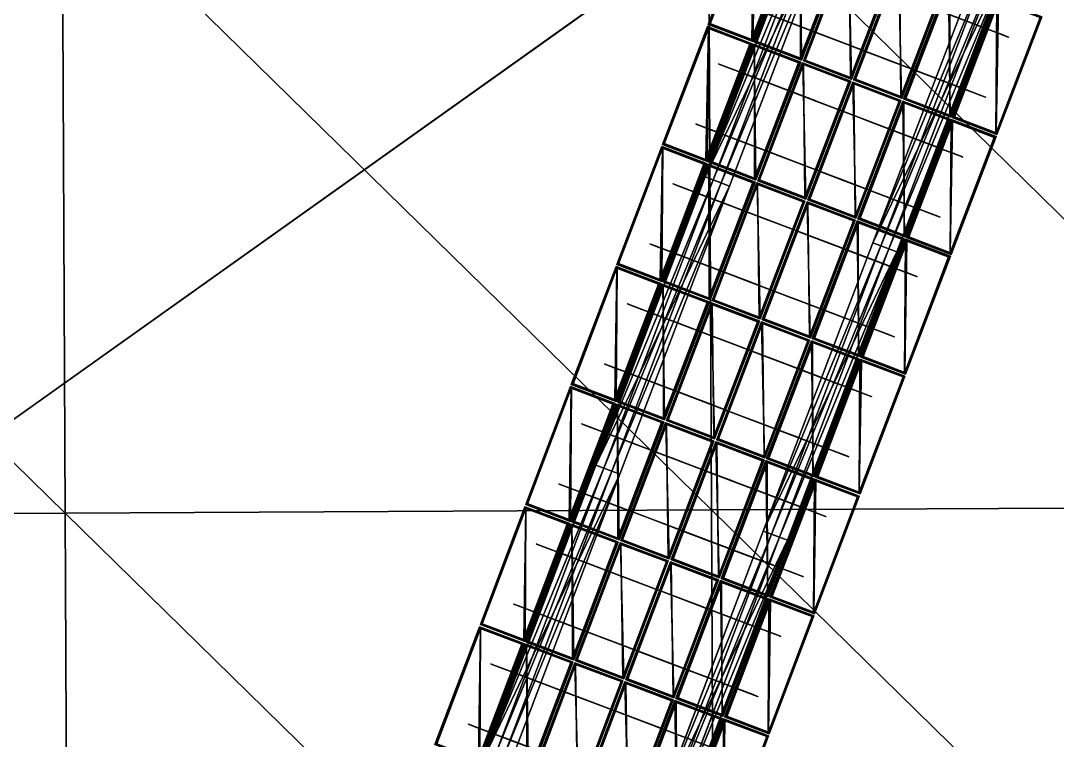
# Model space of a CAD drawing. Extents: x -372 to 678, y -263 to 741.
# Drawn here: x 361.3 to 381.44, y 510.88 to 524.87 of the extents above; entities that cross this region are included whole.
import ezdxf

# ---------------------------------------------------------------- set-up
doc = ezdxf.new("R2010")
doc.units = 0
doc.header["$LTSCALE"] = 0.0254
doc.layers.get('0').update_dxf_attribs({"linetype": 'CONTINUOUS'})
doc.layers.add('LOCATION_SNAPSHOT', color=144, linetype='CONTINUOUS')
doc.layers.add('LOCATION_TERRAIN', color=36, linetype='CONTINUOUS')

# ---------------------------------------------------------------- blocks, each defined once
blk = doc.blocks.new('LOCATION_SNAPSHOT_1')
at = {"color": 8}
mesh = blk.add_polyface(dxfattribs=at)
corners = [(-63.49, 214.773), (675.116, 740.668), (-66.007, 737.092), (677.638, 218.347)]
mesh.append_faces([[corners[k] for k in face] for face in [(0, 1, 2), (1, 0, 3)]], dxfattribs={"vtx0": -1, "color": 8})
blk = doc.blocks.new('LOCATION_TERRAIN_1')
at = {"color": 8}
mesh = blk.add_polyface(dxfattribs=at)
corners = [(374.722, 515.361, 9.066), (374.662, 527.797, 9.1), (362.1, 527.736, 8.44)]
mesh.append_faces([[corners[k] for k in face] for face in [(0, 1, 2)]], dxfattribs={"color": 8})
mesh = blk.add_polyface(dxfattribs=at)
corners = [(387.283, 515.421, 9.726), (387.223, 527.858, 9.76), (374.662, 527.797, 9.1)]
mesh.append_faces([[corners[k] for k in face] for face in [(0, 1, 2)]], dxfattribs={"color": 8})
mesh = blk.add_polyface(dxfattribs=at)
corners = [(387.283, 515.421, 9.726), (374.662, 527.797, 9.1), (374.722, 515.361, 9.066)]
mesh.append_faces([[corners[k] for k in face] for face in [(0, 1, 2)]], dxfattribs={"color": 8})
mesh = blk.add_polyface(dxfattribs=at)
corners = [(362.16, 515.3, 8.406), (362.1, 527.736, 8.44), (349.539, 527.676, 7.638)]
mesh.append_faces([[corners[k] for k in face] for face in [(0, 1, 2)]], dxfattribs={"color": 8})
mesh = blk.add_polyface(dxfattribs=at)
corners = [(362.16, 515.3, 8.406), (349.539, 527.676, 7.638), (349.599, 515.24, 7.604)]
mesh.append_faces([[corners[k] for k in face] for face in [(0, 1, 2)]], dxfattribs={"color": 8})
mesh = blk.add_polyface(dxfattribs=at)
corners = [(374.722, 515.361, 9.066), (362.1, 527.736, 8.44), (362.16, 515.3, 8.406)]
mesh.append_faces([[corners[k] for k in face] for face in [(0, 1, 2)]], dxfattribs={"color": 8})
mesh = blk.add_polyface(dxfattribs=at)
corners = [(362.22, 502.864, 8.406), (362.16, 515.3, 8.406), (349.599, 515.24, 7.604)]
mesh.append_faces([[corners[k] for k in face] for face in [(0, 1, 2)]], dxfattribs={"color": 8})
mesh = blk.add_polyface(dxfattribs=at)
corners = [(374.782, 502.925, 9.066), (374.722, 515.361, 9.066), (362.16, 515.3, 8.406)]
mesh.append_faces([[corners[k] for k in face] for face in [(0, 1, 2)]], dxfattribs={"color": 8})
mesh = blk.add_polyface(dxfattribs=at)
corners = [(374.782, 502.925, 9.066), (362.16, 515.3, 8.406), (362.22, 502.864, 8.406)]
mesh.append_faces([[corners[k] for k in face] for face in [(0, 1, 2)]], dxfattribs={"color": 8})
mesh = blk.add_polyface(dxfattribs=at)
corners = [(387.343, 502.985, 9.726), (387.283, 515.421, 9.726), (374.722, 515.361, 9.066)]
mesh.append_faces([[corners[k] for k in face] for face in [(0, 1, 2)]], dxfattribs={"color": 8})
mesh = blk.add_polyface(dxfattribs=at)
corners = [(387.343, 502.985, 9.726), (374.722, 515.361, 9.066), (374.782, 502.925, 9.066)]
mesh.append_faces([[corners[k] for k in face] for face in [(0, 1, 2)]], dxfattribs={"color": 8})
mesh = blk.add_polyface(dxfattribs=at)
corners = [(362.22, 502.864, 8.406), (349.599, 515.24, 7.604), (349.659, 502.803, 7.604)]
mesh.append_faces([[corners[k] for k in face] for face in [(0, 1, 2)]], dxfattribs={"color": 8})
blk = doc.blocks.new('GROUP_55')
at = {"color": 0}
for p, q in [((405.29, 0.769, 2.033), (399.413, 0.809, 2.023)), ((405.29, 0.769, 2.533), (399.413, 0.809, 2.523)), ((405.29, 0.769, 2.533), (399.413, 0.809, 2.523)), ((405.29, 0.769, 2.033), (399.413, 0.809, 2.023)), ((405.289, 0.602, 2.033), (399.412, 0.643, 2.023)), ((405.289, 0.602, 2.033), (399.412, 0.643, 2.023)), ((405.289, 0.602, 2.283), (399.412, 0.643, 2.273)), ((405.289, 0.602, 2.283), (399.412, 0.643, 2.273)), ((405.286, 0.269, 2.533), (405.29, 0.769, 2.533)), ((405.286, 0.269, 2.533), (405.29, 0.769, 2.533)), ((405.29, 0.769, 2.033), (405.289, 0.602, 2.033)), ((405.29, 0.769, 2.033), (405.289, 0.602, 2.033)), ((405.29, 0.769, 2.533), (405.29, 0.769, 2.033)), ((411.285, 0.718, 2.041), (405.29, 0.769, 2.033)), ((411.285, 0.718, 2.541), (405.29, 0.769, 2.533)), ((411.285, 0.718, 2.541), (405.29, 0.769, 2.533)), ((411.285, 0.718, 2.041), (405.29, 0.769, 2.033)), ((405.29, 0.769, 2.533), (405.29, 0.769, 2.033)), ((411.281, 0.218, 2.541), (411.285, 0.718, 2.541)), ((411.281, 0.218, 2.541), (411.285, 0.718, 2.541)), ((411.285, 0.718, 2.041), (411.284, 0.552, 2.041)), ((411.285, 0.718, 2.041), (411.284, 0.552, 2.041)), ((411.285, 0.718, 2.541), (411.285, 0.718, 2.041)), ((417.402, 0.658, 2.047), (411.285, 0.718, 2.041)), ((417.402, 0.658, 2.547), (411.285, 0.718, 2.541)), ((417.402, 0.658, 2.547), (411.285, 0.718, 2.541)), ((417.402, 0.658, 2.047), (411.285, 0.718, 2.041)), ((411.285, 0.718, 2.541), (411.285, 0.718, 2.041)), ((405.287, 0.436, 2.283), (399.411, 0.476, 2.273)), ((405.287, 0.436, 2.283), (399.411, 0.476, 2.273)), ((405.287, 0.436, 2.033), (399.411, 0.476, 2.023)), ((405.287, 0.436, 2.033), (399.411, 0.476, 2.023)), ((405.287, 0.436, 2.033), (405.286, 0.269, 2.033)), ((405.287, 0.436, 2.033), (405.286, 0.269, 2.033)), ((405.289, 0.602, 2.283), (405.287, 0.436, 2.283)), ((405.289, 0.602, 2.283), (405.287, 0.436, 2.283)), ((405.287, 0.436, 2.283), (405.287, 0.436, 2.033)), ((411.282, 0.385, 2.291), (405.287, 0.436, 2.283)), ((411.282, 0.385, 2.291), (405.287, 0.436, 2.283)), ((411.282, 0.385, 2.041), (405.287, 0.436, 2.033)), ((405.287, 0.436, 2.283), (405.287, 0.436, 2.033)), ((411.282, 0.385, 2.041), (405.287, 0.436, 2.033)), ((405.289, 0.602, 2.033), (405.289, 0.602, 2.283)), ((411.284, 0.552, 2.041), (405.289, 0.602, 2.033)), ((411.284, 0.552, 2.041), (405.289, 0.602, 2.033)), ((411.284, 0.552, 2.291), (405.289, 0.602, 2.283)), ((405.289, 0.602, 2.033), (405.289, 0.602, 2.283)), ((411.284, 0.552, 2.291), (405.289, 0.602, 2.283)), ((411.284, 0.552, 2.291), (411.282, 0.385, 2.291)), ((411.284, 0.552, 2.291), (411.282, 0.385, 2.291)), ((411.284, 0.552, 2.041), (411.284, 0.552, 2.291)), ((417.401, 0.491, 2.047), (411.284, 0.552, 2.041)), ((417.401, 0.491, 2.047), (411.284, 0.552, 2.041)), ((417.401, 0.491, 2.297), (411.284, 0.552, 2.291)), ((411.284, 0.552, 2.041), (411.284, 0.552, 2.291)), ((417.401, 0.491, 2.297), (411.284, 0.552, 2.291)), ((405.286, 0.269, 2.033), (399.41, 0.309, 2.023)), ((405.286, 0.269, 2.033), (399.41, 0.309, 2.023)), ((405.286, 0.269, 2.533), (399.41, 0.309, 2.523)), ((405.286, 0.269, 2.533), (399.41, 0.309, 2.523)), ((405.286, 0.269, 2.033), (405.286, 0.269, 2.533)), ((411.281, 0.218, 2.041), (405.286, 0.269, 2.033)), ((411.281, 0.218, 2.041), (405.286, 0.269, 2.033)), ((411.281, 0.218, 2.541), (405.286, 0.269, 2.533)), ((405.286, 0.269, 2.033), (405.286, 0.269, 2.533)), ((411.281, 0.218, 2.541), (405.286, 0.269, 2.533)), ((411.282, 0.385, 2.041), (411.281, 0.218, 2.041)), ((411.282, 0.385, 2.041), (411.281, 0.218, 2.041)), ((411.281, 0.218, 2.041), (411.281, 0.218, 2.541)), ((417.397, 0.158, 2.047), (411.281, 0.218, 2.041)), ((417.397, 0.158, 2.047), (411.281, 0.218, 2.041)), ((417.397, 0.158, 2.547), (411.281, 0.218, 2.541)), ((411.281, 0.218, 2.041), (411.281, 0.218, 2.541)), ((417.397, 0.158, 2.547), (411.281, 0.218, 2.541)), ((411.282, 0.385, 2.291), (411.282, 0.385, 2.041)), ((417.399, 0.324, 2.297), (411.282, 0.385, 2.291)), ((417.399, 0.324, 2.297), (411.282, 0.385, 2.291)), ((417.399, 0.324, 2.047), (411.282, 0.385, 2.041)), ((411.282, 0.385, 2.291), (411.282, 0.385, 2.041)), ((417.399, 0.324, 2.047), (411.282, 0.385, 2.041))]:
    blk.add_line(p, q, dxfattribs=at)
mesh = blk.add_polyface(dxfattribs=at)
corners = [(405.286, 0.269, 2.533), (399.413, 0.809, 2.523), (399.41, 0.309, 2.523), (405.29, 0.769, 2.533)]
mesh.append_faces([[corners[k] for k in face] for face in [(0, 1, 2), (1, 0, 3)]], dxfattribs={"vtx0": -1, "color": 0})
mesh = blk.add_polyface(dxfattribs=at)
corners = [(399.413, 0.809, 2.023), (405.289, 0.602, 2.033), (399.412, 0.643, 2.023), (405.29, 0.769, 2.033)]
mesh.append_faces([[corners[k] for k in face] for face in [(0, 1, 2), (1, 0, 3)]], dxfattribs={"vtx0": -1, "color": 0})
mesh = blk.add_polyface(dxfattribs=at)
corners = [(399.413, 0.809, 2.523), (405.29, 0.769, 2.033), (399.413, 0.809, 2.023), (405.29, 0.769, 2.533)]
mesh.append_faces([[corners[k] for k in face] for face in [(0, 1, 2), (1, 0, 3)]], dxfattribs={"vtx0": -1, "color": 0})
mesh = blk.add_polyface(dxfattribs=at)
corners = [(399.412, 0.643, 2.273), (405.287, 0.436, 2.283), (399.411, 0.476, 2.273), (405.289, 0.602, 2.283)]
mesh.append_faces([[corners[k] for k in face] for face in [(0, 1, 2), (1, 0, 3)]], dxfattribs={"vtx0": -1, "color": 0})
mesh = blk.add_polyface(dxfattribs=at)
corners = [(405.289, 0.602, 2.033), (399.412, 0.643, 2.273), (399.412, 0.643, 2.023), (405.289, 0.602, 2.283)]
mesh.append_faces([[corners[k] for k in face] for face in [(0, 1, 2), (1, 0, 3)]], dxfattribs={"vtx0": -1, "color": 0})
mesh = blk.add_polyface(dxfattribs=at)
corners = [(411.281, 0.218, 2.541), (405.29, 0.769, 2.533), (405.286, 0.269, 2.533), (411.285, 0.718, 2.541)]
mesh.append_faces([[corners[k] for k in face] for face in [(0, 1, 2), (1, 0, 3)]], dxfattribs={"vtx0": -1, "color": 0})
mesh = blk.add_polyface(dxfattribs=at)
corners = [(405.29, 0.769, 2.033), (411.284, 0.552, 2.041), (405.289, 0.602, 2.033), (411.285, 0.718, 2.041)]
mesh.append_faces([[corners[k] for k in face] for face in [(0, 1, 2), (1, 0, 3)]], dxfattribs={"vtx0": -1, "color": 0})
mesh = blk.add_polyface(dxfattribs=at)
corners = [(405.29, 0.769, 2.533), (411.285, 0.718, 2.041), (405.29, 0.769, 2.033), (411.285, 0.718, 2.541)]
mesh.append_faces([[corners[k] for k in face] for face in [(0, 1, 2), (1, 0, 3)]], dxfattribs={"vtx0": -1, "color": 0})
mesh = blk.add_polyface(dxfattribs=at)
corners = [(417.397, 0.158, 2.547), (411.285, 0.718, 2.541), (411.281, 0.218, 2.541), (417.402, 0.658, 2.547)]
mesh.append_faces([[corners[k] for k in face] for face in [(0, 1, 2), (1, 0, 3)]], dxfattribs={"vtx0": -1, "color": 0})
mesh = blk.add_polyface(dxfattribs=at)
corners = [(411.285, 0.718, 2.041), (417.401, 0.491, 2.047), (411.284, 0.552, 2.041), (417.402, 0.658, 2.047)]
mesh.append_faces([[corners[k] for k in face] for face in [(0, 1, 2), (1, 0, 3)]], dxfattribs={"vtx0": -1, "color": 0})
mesh = blk.add_polyface(dxfattribs=at)
corners = [(411.285, 0.718, 2.541), (417.402, 0.658, 2.047), (411.285, 0.718, 2.041), (417.402, 0.658, 2.547)]
mesh.append_faces([[corners[k] for k in face] for face in [(0, 1, 2), (1, 0, 3)]], dxfattribs={"vtx0": -1, "color": 0})
mesh = blk.add_polyface(dxfattribs=at)
corners = [(399.411, 0.476, 2.023), (405.286, 0.269, 2.033), (399.41, 0.309, 2.023), (405.287, 0.436, 2.033)]
mesh.append_faces([[corners[k] for k in face] for face in [(0, 1, 2), (1, 0, 3)]], dxfattribs={"vtx0": -1, "color": 0})
mesh = blk.add_polyface(dxfattribs=at)
corners = [(399.411, 0.476, 2.273), (405.287, 0.436, 2.033), (399.411, 0.476, 2.023), (405.287, 0.436, 2.283)]
mesh.append_faces([[corners[k] for k in face] for face in [(0, 1, 2), (1, 0, 3)]], dxfattribs={"vtx0": -1, "color": 0})
mesh = blk.add_polyface(dxfattribs=at)
corners = [(405.287, 0.436, 2.033), (411.281, 0.218, 2.041), (405.286, 0.269, 2.033), (411.282, 0.385, 2.041)]
mesh.append_faces([[corners[k] for k in face] for face in [(0, 1, 2), (1, 0, 3)]], dxfattribs={"vtx0": -1, "color": 0})
mesh = blk.add_polyface(dxfattribs=at)
corners = [(405.289, 0.602, 2.283), (411.282, 0.385, 2.291), (405.287, 0.436, 2.283), (411.284, 0.552, 2.291)]
mesh.append_faces([[corners[k] for k in face] for face in [(0, 1, 2), (1, 0, 3)]], dxfattribs={"vtx0": -1, "color": 0})
mesh = blk.add_polyface(dxfattribs=at)
corners = [(405.287, 0.436, 2.283), (411.282, 0.385, 2.041), (405.287, 0.436, 2.033), (411.282, 0.385, 2.291)]
mesh.append_faces([[corners[k] for k in face] for face in [(0, 1, 2), (1, 0, 3)]], dxfattribs={"vtx0": -1, "color": 0})
mesh = blk.add_polyface(dxfattribs=at)
corners = [(411.284, 0.552, 2.041), (405.289, 0.602, 2.283), (405.289, 0.602, 2.033), (411.284, 0.552, 2.291)]
mesh.append_faces([[corners[k] for k in face] for face in [(0, 1, 2), (1, 0, 3)]], dxfattribs={"vtx0": -1, "color": 0})
mesh = blk.add_polyface(dxfattribs=at)
corners = [(411.284, 0.552, 2.291), (417.399, 0.324, 2.297), (411.282, 0.385, 2.291), (417.401, 0.491, 2.297)]
mesh.append_faces([[corners[k] for k in face] for face in [(0, 1, 2), (1, 0, 3)]], dxfattribs={"vtx0": -1, "color": 0})
mesh = blk.add_polyface(dxfattribs=at)
corners = [(417.401, 0.491, 2.047), (411.284, 0.552, 2.291), (411.284, 0.552, 2.041), (417.401, 0.491, 2.297)]
mesh.append_faces([[corners[k] for k in face] for face in [(0, 1, 2), (1, 0, 3)]], dxfattribs={"vtx0": -1, "color": 0})
mesh = blk.add_polyface(dxfattribs=at)
corners = [(405.286, 0.269, 2.033), (399.41, 0.309, 2.523), (399.41, 0.309, 2.023), (405.286, 0.269, 2.533)]
mesh.append_faces([[corners[k] for k in face] for face in [(0, 1, 2), (1, 0, 3)]], dxfattribs={"vtx0": -1, "color": 0})
mesh = blk.add_polyface(dxfattribs=at)
corners = [(411.281, 0.218, 2.041), (405.286, 0.269, 2.533), (405.286, 0.269, 2.033), (411.281, 0.218, 2.541)]
mesh.append_faces([[corners[k] for k in face] for face in [(0, 1, 2), (1, 0, 3)]], dxfattribs={"vtx0": -1, "color": 0})
mesh = blk.add_polyface(dxfattribs=at)
corners = [(411.282, 0.385, 2.041), (417.397, 0.158, 2.047), (411.281, 0.218, 2.041), (417.399, 0.324, 2.047)]
mesh.append_faces([[corners[k] for k in face] for face in [(0, 1, 2), (1, 0, 3)]], dxfattribs={"vtx0": -1, "color": 0})
mesh = blk.add_polyface(dxfattribs=at)
corners = [(417.397, 0.158, 2.047), (411.281, 0.218, 2.541), (411.281, 0.218, 2.041), (417.397, 0.158, 2.547)]
mesh.append_faces([[corners[k] for k in face] for face in [(0, 1, 2), (1, 0, 3)]], dxfattribs={"vtx0": -1, "color": 0})
mesh = blk.add_polyface(dxfattribs=at)
corners = [(411.282, 0.385, 2.291), (417.399, 0.324, 2.047), (411.282, 0.385, 2.041), (417.399, 0.324, 2.297)]
mesh.append_faces([[corners[k] for k in face] for face in [(0, 1, 2), (1, 0, 3)]], dxfattribs={"vtx0": -1, "color": 0})
blk = doc.blocks.new('GROUP264_1')
at = {"color": 9}
blk.add_blockref('GROUP_55', (0, 0), dxfattribs=at)
blk = doc.blocks.new('GROUP263_1')
at = {"color": 0}
blk.add_blockref('GROUP264_1', (0, 0), dxfattribs=at)
blk = doc.blocks.new('GROUP_56')
at = {"color": 0}
for p, q in [((405.401, 0.769, 2.033), (399.522, 0.809, 2.023)), ((405.401, 0.769, 2.533), (399.522, 0.809, 2.523)), ((405.401, 0.769, 2.533), (399.522, 0.809, 2.523)), ((405.401, 0.769, 2.033), (399.522, 0.809, 2.023)), ((405.399, 0.602, 2.033), (399.521, 0.643, 2.023)), ((405.399, 0.602, 2.033), (399.521, 0.643, 2.023)), ((405.399, 0.602, 2.283), (399.521, 0.643, 2.273)), ((405.399, 0.602, 2.283), (399.521, 0.643, 2.273)), ((405.397, 0.269, 2.533), (405.401, 0.769, 2.533)), ((405.397, 0.269, 2.533), (405.401, 0.769, 2.533)), ((405.401, 0.769, 2.033), (405.399, 0.602, 2.033)), ((405.401, 0.769, 2.033), (405.399, 0.602, 2.033)), ((405.401, 0.769, 2.533), (405.401, 0.769, 2.033)), ((411.398, 0.718, 2.041), (405.401, 0.769, 2.033)), ((411.398, 0.718, 2.541), (405.401, 0.769, 2.533)), ((411.398, 0.718, 2.541), (405.401, 0.769, 2.533)), ((411.398, 0.718, 2.041), (405.401, 0.769, 2.033)), ((405.401, 0.769, 2.533), (405.401, 0.769, 2.033)), ((411.393, 0.218, 2.541), (411.398, 0.718, 2.541)), ((411.393, 0.218, 2.541), (411.398, 0.718, 2.541)), ((411.398, 0.718, 2.041), (411.396, 0.552, 2.041)), ((411.398, 0.718, 2.041), (411.396, 0.552, 2.041)), ((411.398, 0.718, 2.541), (411.398, 0.718, 2.041)), ((417.516, 0.657, 2.047), (411.398, 0.718, 2.041)), ((417.516, 0.657, 2.547), (411.398, 0.718, 2.541)), ((417.516, 0.657, 2.547), (411.398, 0.718, 2.541)), ((417.516, 0.657, 2.047), (411.398, 0.718, 2.041)), ((411.398, 0.718, 2.541), (411.398, 0.718, 2.041)), ((405.398, 0.435, 2.283), (399.52, 0.476, 2.273)), ((405.398, 0.435, 2.283), (399.52, 0.476, 2.273)), ((405.398, 0.435, 2.033), (399.52, 0.476, 2.023)), ((405.398, 0.435, 2.033), (399.52, 0.476, 2.023)), ((405.398, 0.435, 2.033), (405.397, 0.269, 2.033)), ((405.398, 0.435, 2.033), (405.397, 0.269, 2.033)), ((405.399, 0.602, 2.283), (405.398, 0.435, 2.283)), ((405.399, 0.602, 2.283), (405.398, 0.435, 2.283)), ((405.398, 0.435, 2.283), (405.398, 0.435, 2.033)), ((411.395, 0.385, 2.291), (405.398, 0.435, 2.283)), ((411.395, 0.385, 2.291), (405.398, 0.435, 2.283)), ((411.395, 0.385, 2.041), (405.398, 0.435, 2.033)), ((405.398, 0.435, 2.283), (405.398, 0.435, 2.033)), ((411.395, 0.385, 2.041), (405.398, 0.435, 2.033)), ((405.399, 0.602, 2.033), (405.399, 0.602, 2.283)), ((411.396, 0.552, 2.041), (405.399, 0.602, 2.033)), ((411.396, 0.552, 2.041), (405.399, 0.602, 2.033)), ((411.396, 0.552, 2.291), (405.399, 0.602, 2.283)), ((405.399, 0.602, 2.033), (405.399, 0.602, 2.283)), ((411.396, 0.552, 2.291), (405.399, 0.602, 2.283)), ((411.396, 0.552, 2.291), (411.395, 0.385, 2.291)), ((411.396, 0.552, 2.291), (411.395, 0.385, 2.291)), ((411.396, 0.552, 2.041), (411.396, 0.552, 2.291)), ((417.515, 0.491, 2.047), (411.396, 0.552, 2.041)), ((417.515, 0.491, 2.047), (411.396, 0.552, 2.041)), ((417.515, 0.491, 2.297), (411.396, 0.552, 2.291)), ((411.396, 0.552, 2.041), (411.396, 0.552, 2.291)), ((417.515, 0.491, 2.297), (411.396, 0.552, 2.291)), ((405.397, 0.269, 2.033), (399.519, 0.309, 2.023)), ((405.397, 0.269, 2.033), (399.519, 0.309, 2.023)), ((405.397, 0.269, 2.533), (399.519, 0.309, 2.523)), ((405.397, 0.269, 2.533), (399.519, 0.309, 2.523)), ((405.397, 0.269, 2.033), (405.397, 0.269, 2.533)), ((411.393, 0.218, 2.041), (405.397, 0.269, 2.033)), ((411.393, 0.218, 2.041), (405.397, 0.269, 2.033)), ((411.393, 0.218, 2.541), (405.397, 0.269, 2.533)), ((405.397, 0.269, 2.033), (405.397, 0.269, 2.533)), ((411.393, 0.218, 2.541), (405.397, 0.269, 2.533)), ((411.395, 0.385, 2.041), (411.393, 0.218, 2.041)), ((411.395, 0.385, 2.041), (411.393, 0.218, 2.041)), ((411.393, 0.218, 2.041), (411.393, 0.218, 2.541)), ((417.511, 0.157, 2.047), (411.393, 0.218, 2.041)), ((417.511, 0.157, 2.047), (411.393, 0.218, 2.041)), ((417.511, 0.157, 2.547), (411.393, 0.218, 2.541)), ((411.393, 0.218, 2.041), (411.393, 0.218, 2.541)), ((417.511, 0.157, 2.547), (411.393, 0.218, 2.541)), ((411.395, 0.385, 2.291), (411.395, 0.385, 2.041)), ((417.513, 0.324, 2.297), (411.395, 0.385, 2.291)), ((417.513, 0.324, 2.297), (411.395, 0.385, 2.291)), ((417.513, 0.324, 2.047), (411.395, 0.385, 2.041)), ((411.395, 0.385, 2.291), (411.395, 0.385, 2.041)), ((417.513, 0.324, 2.047), (411.395, 0.385, 2.041))]:
    blk.add_line(p, q, dxfattribs=at)
mesh = blk.add_polyface(dxfattribs=at)
corners = [(405.397, 0.269, 2.533), (399.522, 0.809, 2.523), (399.519, 0.309, 2.523), (405.401, 0.769, 2.533)]
mesh.append_faces([[corners[k] for k in face] for face in [(0, 1, 2), (1, 0, 3)]], dxfattribs={"vtx0": -1, "color": 0})
mesh = blk.add_polyface(dxfattribs=at)
corners = [(399.522, 0.809, 2.023), (405.399, 0.602, 2.033), (399.521, 0.643, 2.023), (405.401, 0.769, 2.033)]
mesh.append_faces([[corners[k] for k in face] for face in [(0, 1, 2), (1, 0, 3)]], dxfattribs={"vtx0": -1, "color": 0})
mesh = blk.add_polyface(dxfattribs=at)
corners = [(399.522, 0.809, 2.523), (405.401, 0.769, 2.033), (399.522, 0.809, 2.023), (405.401, 0.769, 2.533)]
mesh.append_faces([[corners[k] for k in face] for face in [(0, 1, 2), (1, 0, 3)]], dxfattribs={"vtx0": -1, "color": 0})
mesh = blk.add_polyface(dxfattribs=at)
corners = [(399.521, 0.643, 2.273), (405.398, 0.435, 2.283), (399.52, 0.476, 2.273), (405.399, 0.602, 2.283)]
mesh.append_faces([[corners[k] for k in face] for face in [(0, 1, 2), (1, 0, 3)]], dxfattribs={"vtx0": -1, "color": 0})
mesh = blk.add_polyface(dxfattribs=at)
corners = [(405.399, 0.602, 2.033), (399.521, 0.643, 2.273), (399.521, 0.643, 2.023), (405.399, 0.602, 2.283)]
mesh.append_faces([[corners[k] for k in face] for face in [(0, 1, 2), (1, 0, 3)]], dxfattribs={"vtx0": -1, "color": 0})
mesh = blk.add_polyface(dxfattribs=at)
corners = [(411.393, 0.218, 2.541), (405.401, 0.769, 2.533), (405.397, 0.269, 2.533), (411.398, 0.718, 2.541)]
mesh.append_faces([[corners[k] for k in face] for face in [(0, 1, 2), (1, 0, 3)]], dxfattribs={"vtx0": -1, "color": 0})
mesh = blk.add_polyface(dxfattribs=at)
corners = [(405.401, 0.769, 2.033), (411.396, 0.552, 2.041), (405.399, 0.602, 2.033), (411.398, 0.718, 2.041)]
mesh.append_faces([[corners[k] for k in face] for face in [(0, 1, 2), (1, 0, 3)]], dxfattribs={"vtx0": -1, "color": 0})
mesh = blk.add_polyface(dxfattribs=at)
corners = [(405.401, 0.769, 2.533), (411.398, 0.718, 2.041), (405.401, 0.769, 2.033), (411.398, 0.718, 2.541)]
mesh.append_faces([[corners[k] for k in face] for face in [(0, 1, 2), (1, 0, 3)]], dxfattribs={"vtx0": -1, "color": 0})
mesh = blk.add_polyface(dxfattribs=at)
corners = [(417.511, 0.157, 2.547), (411.398, 0.718, 2.541), (411.393, 0.218, 2.541), (417.516, 0.657, 2.547)]
mesh.append_faces([[corners[k] for k in face] for face in [(0, 1, 2), (1, 0, 3)]], dxfattribs={"vtx0": -1, "color": 0})
mesh = blk.add_polyface(dxfattribs=at)
corners = [(411.398, 0.718, 2.041), (417.515, 0.491, 2.047), (411.396, 0.552, 2.041), (417.516, 0.657, 2.047)]
mesh.append_faces([[corners[k] for k in face] for face in [(0, 1, 2), (1, 0, 3)]], dxfattribs={"vtx0": -1, "color": 0})
mesh = blk.add_polyface(dxfattribs=at)
corners = [(411.398, 0.718, 2.541), (417.516, 0.657, 2.047), (411.398, 0.718, 2.041), (417.516, 0.657, 2.547)]
mesh.append_faces([[corners[k] for k in face] for face in [(0, 1, 2), (1, 0, 3)]], dxfattribs={"vtx0": -1, "color": 0})
mesh = blk.add_polyface(dxfattribs=at)
corners = [(399.52, 0.476, 2.023), (405.397, 0.269, 2.033), (399.519, 0.309, 2.023), (405.398, 0.435, 2.033)]
mesh.append_faces([[corners[k] for k in face] for face in [(0, 1, 2), (1, 0, 3)]], dxfattribs={"vtx0": -1, "color": 0})
mesh = blk.add_polyface(dxfattribs=at)
corners = [(399.52, 0.476, 2.273), (405.398, 0.435, 2.033), (399.52, 0.476, 2.023), (405.398, 0.435, 2.283)]
mesh.append_faces([[corners[k] for k in face] for face in [(0, 1, 2), (1, 0, 3)]], dxfattribs={"vtx0": -1, "color": 0})
mesh = blk.add_polyface(dxfattribs=at)
corners = [(405.398, 0.435, 2.033), (411.393, 0.218, 2.041), (405.397, 0.269, 2.033), (411.395, 0.385, 2.041)]
mesh.append_faces([[corners[k] for k in face] for face in [(0, 1, 2), (1, 0, 3)]], dxfattribs={"vtx0": -1, "color": 0})
mesh = blk.add_polyface(dxfattribs=at)
corners = [(405.399, 0.602, 2.283), (411.395, 0.385, 2.291), (405.398, 0.435, 2.283), (411.396, 0.552, 2.291)]
mesh.append_faces([[corners[k] for k in face] for face in [(0, 1, 2), (1, 0, 3)]], dxfattribs={"vtx0": -1, "color": 0})
mesh = blk.add_polyface(dxfattribs=at)
corners = [(405.398, 0.435, 2.283), (411.395, 0.385, 2.041), (405.398, 0.435, 2.033), (411.395, 0.385, 2.291)]
mesh.append_faces([[corners[k] for k in face] for face in [(0, 1, 2), (1, 0, 3)]], dxfattribs={"vtx0": -1, "color": 0})
mesh = blk.add_polyface(dxfattribs=at)
corners = [(411.396, 0.552, 2.041), (405.399, 0.602, 2.283), (405.399, 0.602, 2.033), (411.396, 0.552, 2.291)]
mesh.append_faces([[corners[k] for k in face] for face in [(0, 1, 2), (1, 0, 3)]], dxfattribs={"vtx0": -1, "color": 0})
mesh = blk.add_polyface(dxfattribs=at)
corners = [(411.396, 0.552, 2.291), (417.513, 0.324, 2.297), (411.395, 0.385, 2.291), (417.515, 0.491, 2.297)]
mesh.append_faces([[corners[k] for k in face] for face in [(0, 1, 2), (1, 0, 3)]], dxfattribs={"vtx0": -1, "color": 0})
mesh = blk.add_polyface(dxfattribs=at)
corners = [(417.515, 0.491, 2.047), (411.396, 0.552, 2.291), (411.396, 0.552, 2.041), (417.515, 0.491, 2.297)]
mesh.append_faces([[corners[k] for k in face] for face in [(0, 1, 2), (1, 0, 3)]], dxfattribs={"vtx0": -1, "color": 0})
mesh = blk.add_polyface(dxfattribs=at)
corners = [(405.397, 0.269, 2.033), (399.519, 0.309, 2.523), (399.519, 0.309, 2.023), (405.397, 0.269, 2.533)]
mesh.append_faces([[corners[k] for k in face] for face in [(0, 1, 2), (1, 0, 3)]], dxfattribs={"vtx0": -1, "color": 0})
mesh = blk.add_polyface(dxfattribs=at)
corners = [(411.393, 0.218, 2.041), (405.397, 0.269, 2.533), (405.397, 0.269, 2.033), (411.393, 0.218, 2.541)]
mesh.append_faces([[corners[k] for k in face] for face in [(0, 1, 2), (1, 0, 3)]], dxfattribs={"vtx0": -1, "color": 0})
mesh = blk.add_polyface(dxfattribs=at)
corners = [(411.395, 0.385, 2.041), (417.511, 0.157, 2.047), (411.393, 0.218, 2.041), (417.513, 0.324, 2.047)]
mesh.append_faces([[corners[k] for k in face] for face in [(0, 1, 2), (1, 0, 3)]], dxfattribs={"vtx0": -1, "color": 0})
mesh = blk.add_polyface(dxfattribs=at)
corners = [(417.511, 0.157, 2.047), (411.393, 0.218, 2.541), (411.393, 0.218, 2.041), (417.511, 0.157, 2.547)]
mesh.append_faces([[corners[k] for k in face] for face in [(0, 1, 2), (1, 0, 3)]], dxfattribs={"vtx0": -1, "color": 0})
mesh = blk.add_polyface(dxfattribs=at)
corners = [(411.395, 0.385, 2.291), (417.513, 0.324, 2.047), (411.395, 0.385, 2.041), (417.513, 0.324, 2.297)]
mesh.append_faces([[corners[k] for k in face] for face in [(0, 1, 2), (1, 0, 3)]], dxfattribs={"vtx0": -1, "color": 0})
blk = doc.blocks.new('GROUP265_1')
at = {"color": 9}
blk.add_blockref('GROUP_56', (0, 0), dxfattribs=at)
blk = doc.blocks.new('GROUP264_2')
at = {"color": 0}
blk.add_blockref('GROUP265_1', (0, 0), dxfattribs=at)
blk = doc.blocks.new('SOLAR_PANEL_1')
at = {"color": 0}
for p, q in [((0, 0.025), (0, 2.475)), ((0, 2.475), (1, 2.475)), ((0, 2.475), (1, 2.475)), ((0, 2.475), (0, 2.475, 0.05)), ((0, 2.475, 0.05), (1, 2.475, 0.05)), ((0, 0.025), (0, 2.475)), ((0, 0.025, 0.05), (0, 2.475, 0.05)), ((0, 2.475), (0, 2.475, 0.05)), ((0, 2.475, 0.05), (1, 2.475, 0.05)), ((0, 0.025, 0.05), (0, 2.475, 0.05)), ((0.975, 2.45, 0.05), (0.025, 2.45, 0.05)), ((0.025, 2.45, 0.05), (0.025, 0.05, 0.05)), ((0.975, 2.45, 0.05), (0.025, 2.45, 0.05)), ((0.025, 2.45, 0.05), (0.025, 2.45, 0.04)), ((0.975, 2.45, 0.04), (0.025, 2.45, 0.04)), ((0.025, 2.45, 0.05), (0.025, 0.05, 0.05)), ((0.025, 2.45, 0.04), (0.025, 0.05, 0.04)), ((0.025, 2.45, 0.05), (0.025, 2.45, 0.04)), ((0.025, 2.45, 0.04), (0.025, 0.05, 0.04)), ((0.975, 2.45, 0.04), (0.025, 2.45, 0.04)), ((0.975, 0.05, 0.05), (0.975, 2.45, 0.05)), ((0.975, 2.45, 0.05), (0.975, 2.45, 0.04)), ((0.975, 0.05, 0.05), (0.975, 2.45, 0.05)), ((0.975, 2.45, 0.05), (0.975, 2.45, 0.04)), ((0.975, 0.05, 0.04), (0.975, 2.45, 0.04)), ((0.975, 0.05, 0.04), (0.975, 2.45, 0.04)), ((1, 2.475), (1, 0.025)), ((1, 2.475), (1, 0.025)), ((1, 2.475), (1, 2.475, 0.05)), ((1, 2.475, 0.05), (1, 0.025, 0.05)), ((1, 2.475), (1, 2.475, 0.05)), ((1, 2.475, 0.05), (1, 0.025, 0.05)), ((1, 0.025), (0, 0.025)), ((0, 0.025), (0, 0.025, 0.05)), ((1, 0.025), (0, 0.025)), ((1, 0.025, 0.05), (0, 0.025, 0.05)), ((0, 0.025), (0, 0.025, 0.05)), ((1, 0.025, 0.05), (0, 0.025, 0.05)), ((0.025, 0.05, 0.05), (0.975, 0.05, 0.05)), ((0.025, 0.05, 0.05), (0.025, 0.05, 0.04)), ((0.025, 0.05, 0.05), (0.975, 0.05, 0.05)), ((0.025, 0.05, 0.04), (0.975, 0.05, 0.04)), ((0.025, 0.05, 0.05), (0.025, 0.05, 0.04)), ((0.025, 0.05, 0.04), (0.975, 0.05, 0.04)), ((0.975, 0.05, 0.05), (0.975, 0.05, 0.04)), ((0.975, 0.05, 0.05), (0.975, 0.05, 0.04)), ((1, 0.025), (1, 0.025, 0.05)), ((1, 0.025), (1, 0.025, 0.05))]:
    blk.add_line(p, q, dxfattribs=at)
mesh = blk.add_polyface(dxfattribs=at)
corners = [(0, 2.475), (1, 0.025), (0, 0.025), (1, 2.475)]
mesh.append_faces([[corners[k] for k in face] for face in [(0, 1, 2), (1, 0, 3)]], dxfattribs={"vtx0": -1, "color": 0})
mesh = blk.add_polyface(dxfattribs=at)
corners = [(0, 2.475, 0.05), (1, 2.475), (0, 2.475), (1, 2.475, 0.05)]
mesh.append_faces([[corners[k] for k in face] for face in [(0, 1, 2), (1, 0, 3)]], dxfattribs={"vtx0": -1, "color": 0})
mesh = blk.add_polyface(dxfattribs=at)
corners = [(0, 2.475, 0.05), (0, 0.025), (0, 0.025, 0.05), (0, 2.475)]
mesh.append_faces([[corners[k] for k in face] for face in [(0, 1, 2), (1, 0, 3)]], dxfattribs={"vtx0": -1, "color": 0})
mesh = blk.add_polyface(dxfattribs=at)
corners = [(0, 0.025, 0.05), (0.025, 0.05, 0.05), (0, 2.475, 0.05), (1, 0.025, 0.05), (0.975, 0.05, 0.05), (0.975, 2.45, 0.05), (0.025, 2.45, 0.05), (1, 2.475, 0.05)]
mesh.append_faces([[corners[k] for k in face] for face in [(0, 1, 2), (1, 3, 4), (4, 3, 5), (2, 6, 7), (6, 2, 1), (7, 5, 3)]], dxfattribs={"vtx0": -1, "vtx1": -1, "color": 0})
mesh.append_faces([[corners[k] for k in face] for face in [(1, 0, 3), (7, 6, 5)]], dxfattribs={"vtx0": -1, "vtx2": -1, "color": 0})
mesh = blk.add_polyface(dxfattribs=at)
corners = [(0.975, 2.45, 0.05), (0.025, 2.45, 0.04), (0.975, 2.45, 0.04), (0.025, 2.45, 0.05)]
mesh.append_faces([[corners[k] for k in face] for face in [(0, 1, 2), (1, 0, 3)]], dxfattribs={"vtx0": -1, "color": 0})
mesh = blk.add_polyface(dxfattribs=at)
corners = [(0.025, 2.45, 0.04), (0.025, 0.05, 0.05), (0.025, 0.05, 0.04), (0.025, 2.45, 0.05)]
mesh.append_faces([[corners[k] for k in face] for face in [(0, 1, 2), (1, 0, 3)]], dxfattribs={"vtx0": -1, "color": 0})
at = {"color": 153}
mesh = blk.add_polyface(dxfattribs=at)
corners = [(0.975, 0.05, 0.04), (0.025, 2.45, 0.04), (0.025, 0.05, 0.04), (0.975, 2.45, 0.04)]
mesh.append_faces([[corners[k] for k in face] for face in [(0, 1, 2), (1, 0, 3)]], dxfattribs={"vtx0": -1, "color": 153})
at = {"color": 0}
mesh = blk.add_polyface(dxfattribs=at)
corners = [(0.975, 2.45, 0.05), (0.975, 0.05, 0.04), (0.975, 0.05, 0.05), (0.975, 2.45, 0.04)]
mesh.append_faces([[corners[k] for k in face] for face in [(0, 1, 2), (1, 0, 3)]], dxfattribs={"vtx0": -1, "color": 0})
mesh = blk.add_polyface(dxfattribs=at)
corners = [(1, 2.475), (1, 0.025, 0.05), (1, 0.025), (1, 2.475, 0.05)]
mesh.append_faces([[corners[k] for k in face] for face in [(0, 1, 2), (1, 0, 3)]], dxfattribs={"vtx0": -1, "color": 0})
mesh = blk.add_polyface(dxfattribs=at)
corners = [(1, 0.025), (0, 0.025, 0.05), (0, 0.025), (1, 0.025, 0.05)]
mesh.append_faces([[corners[k] for k in face] for face in [(0, 1, 2), (1, 0, 3)]], dxfattribs={"vtx0": -1, "color": 0})
mesh = blk.add_polyface(dxfattribs=at)
corners = [(0.025, 0.05, 0.04), (0.975, 0.05, 0.05), (0.975, 0.05, 0.04), (0.025, 0.05, 0.05)]
mesh.append_faces([[corners[k] for k in face] for face in [(0, 1, 2), (1, 0, 3)]], dxfattribs={"vtx0": -1, "color": 0})
blk = doc.blocks.new('SOLAR_PANEL_STRUCTURE')
at = {"color": 0}
for p, q in [((5.014, 0, -0.009), (2.98, 0, -0.009)), ((2.98, 0, 0.031), (3.456, 0, 0.031)), ((3.456, 0, 0.031), (2.98, 0, 0.716)), ((3.021, 0, 0.728), (3.496, 0, 0.045)), ((3.496, 0, 0.045), (3.971, 0, 0.647)), ((4.009, 0, 0.631), (3.536, 0, 0.031)), ((3.536, 0, 0.031), (4.457, 0, 0.031)), ((4.457, 0, 0.031), (4.009, 0, 0.631)), ((4.059, 0, 0.63), (4.501, 0, 0.039)), ((4.501, 0, 0.039), (4.964, 0, 0.396)), ((4.555, 0, 0.031), (4.989, 0, 0.031)), ((4.989, 0, 0.365), (4.555, 0, 0.031)), ((4.989, 0, 0.031), (4.989, 0, 0.365)), ((5.417, 0, 0.2), (5.014, 0, -0.009)), ((5.029, 0, 0.374), (5.029, 0, 0.044)), ((5.029, 0, 0.044), (5.37, 0, 0.221)), ((5.496, 0, 0.165), (5.513, 0, 0.201))]:
    blk.add_line(p, q, dxfattribs=at)
at = {"color": 0, "extrusion": (4.81162e-16, 1, -7.04887e-16)}
blk.add_arc((-2.98, -5.374), 6.145, 90, 114.4293, dxfattribs=at)
at = {"color": 0}
mesh = blk.add_polyface(dxfattribs=at)
corners = [(4.457, 0, 0.031), (4.555, 0, 0.031), (3.536, 0, 0.031), (4.501, 0, 0.039), (4.989, 0, 0.365), (4.964, 0, 0.396), (5.029, 0, 0.374), (4.009, 0, 0.631), (4.059, 0, 0.63), (3.496, 0, 0.045), (3.971, 0, 0.647), (3.456, 0, 0.031), (2.98, 0, 0.716), (3.021, 0, 0.728), (2.98, 0, 0.771), (5.014, 0, -0.009), (5.029, 0, 0.044), (5.417, 0, 0.2), (4.989, 0, 0.031), (2.98, 0, -0.009), (5.37, 0, 0.221), (5.513, 0, 0.201), (5.016, 0, 0.424), (4.013, 0, 0.684), (5.496, 0, 0.165), (2.98, 0, 0.031)]
mesh.append_faces([[corners[k] for k in face] for face in [(0, 1, 2), (1, 3, 4), (7, 3, 0), (3, 7, 8), (9, 12, 13), (15, 16, 17), (18, 2, 1), (21, 20, 22), (22, 8, 23), (23, 13, 14), (4, 16, 18), (16, 4, 6)]], dxfattribs={"vtx0": -1, "vtx1": -1, "color": 0})
mesh.append_faces([[corners[k] for k in face] for face in [(1, 0, 3), (4, 5, 6), (11, 9, 2), (16, 15, 18), (18, 19, 11), (18, 11, 2), (17, 20, 21), (22, 6, 5), (23, 8, 7), (23, 7, 10)]], dxfattribs={"vtx0": -1, "vtx1": -1, "vtx2": -1, "color": 0})
mesh.append_faces([[corners[k] for k in face] for face in [(4, 3, 5), (9, 7, 2), (7, 9, 10), (9, 11, 12), (13, 12, 14), (18, 15, 19), (17, 16, 20), (22, 20, 6), (22, 5, 8), (23, 10, 13)]], dxfattribs={"vtx0": -1, "vtx2": -1, "color": 0})
mesh.append_faces([[corners[k] for k in face] for face in [(25, 11, 19)]], dxfattribs={"vtx1": -1, "color": 0})
mesh.append_faces([[corners[k] for k in face] for face in [(21, 24, 17)]], dxfattribs={"vtx2": -1, "color": 0})
blk = doc.blocks.new('GROUP0_4')
at = {"color": 0, "extrusion": (-0.411361, -5.15876e-17, 0.911472), "rotation": 90.00000000000011}
blk.add_blockref('SOLAR_PANEL_1', (1.25, -4.205, 2.182), dxfattribs=at)
at = {"color": 0, "extrusion": (-0.251634, -1.95439e-17, 0.967823), "rotation": 90.00000000000001}
blk.add_blockref('SOLAR_PANEL_1', (1.25, -3.484, 1.613), dxfattribs=at)
at = {"color": 0, "extrusion": (-0.084688, 3.20437e-17, 0.996408), "rotation": 90.00000000000004}
blk.add_blockref('SOLAR_PANEL_1', (1.25, -2.678, 1.175), dxfattribs=at)
at = {"color": 0, "extrusion": (0.084688, -2.46519e-32, 0.996408), "rotation": 270.0000000000001}
blk.add_blockref('SOLAR_PANEL_1', (-1.25, 1.809, 0.878), dxfattribs=at)
at = {"color": 0, "extrusion": (0.251634, -1.95439e-17, 0.967823), "rotation": 270}
blk.add_blockref('SOLAR_PANEL_1', (-1.25, 0.903, 0.733), dxfattribs=at)
at = {"color": 0, "extrusion": (0.411361, -1.95439e-17, 0.911472), "rotation": 270}
blk.add_blockref('SOLAR_PANEL_1', (-1.25, -0.015, 0.742), dxfattribs=at)
at = {"color": 9, "rotation": 180}
for p in [(1.23, 0.625, 0.259), (1.23, -0.625, 0.259)]:
    blk.add_blockref('SOLAR_PANEL_STRUCTURE', p, dxfattribs=at)
at = {"color": 9}
for p in [(-4.73, 0.625, 0.259), (-4.73, -0.625, 0.259)]:
    blk.add_blockref('SOLAR_PANEL_STRUCTURE', p, dxfattribs=at)
blk = doc.blocks.new('GROUP265_2')
at = {"color": 0, "extrusion": (-0.00038752, -0.001015, 0.999999), "rotation": 159.1109460919122}
blk.add_blockref('GROUP0_4', (376.273, 525.519, 19.435), dxfattribs=at)
at = {"color": 0, "extrusion": (-0.000398837, -0.001046, 0.999999), "rotation": 159.1230012582303}
blk.add_blockref('GROUP0_4', (375.384, 523.188, 19.415), dxfattribs=at)
at = {"color": 0, "extrusion": (-0.000460517, -0.001212, 0.999999), "rotation": 159.1888072853902}
blk.add_blockref('GROUP0_4', (374.497, 520.86, 19.305), dxfattribs=at)
at = {"color": 0, "extrusion": (-0.000474033, -0.001248, 0.999999), "rotation": 159.2032707506726}
blk.add_blockref('GROUP0_4', (373.611, 518.528, 19.281), dxfattribs=at)
at = {"color": 0, "extrusion": (-0.000499157, -0.001316, 0.999999), "rotation": 159.2300633838973}
blk.add_blockref('GROUP0_4', (372.726, 516.196, 19.237), dxfattribs=at)
at = {"color": 0, "extrusion": (-0.000551992, -0.00146, 0.999999), "rotation": 159.2866284716973}
blk.add_blockref('GROUP0_4', (371.844, 513.865, 19.143), dxfattribs=at)
at = {"color": 0, "extrusion": (-0.000566293, -0.001499, 0.999999), "rotation": 159.301906284264}
blk.add_blockref('GROUP0_4', (370.962, 511.532, 19.118), dxfattribs=at)

msp = doc.modelspace()

# ---------------------------------------------------------------- block references
at = {"color": 0}
for name, p, rotation in [('GROUP263_1', (232.477, 135.887, 17.82), 69.68402965407222), ('GROUP264_2', (235.692, 134.503, 17.82), 69.68348705942535)]:
    msp.add_blockref(name, p, dxfattribs=dict(at, rotation=rotation))
msp.add_blockref('GROUP265_2', (0, 0), dxfattribs=at)
at = {"layer": 'LOCATION_SNAPSHOT', "color": 0}
msp.add_blockref('LOCATION_SNAPSHOT_1', (0, 0), dxfattribs=at)
at = {"layer": 'LOCATION_TERRAIN', "color": 0}
msp.add_blockref('LOCATION_TERRAIN_1', (0, 0), dxfattribs=at)

doc.saveas('drawing.dxf')
